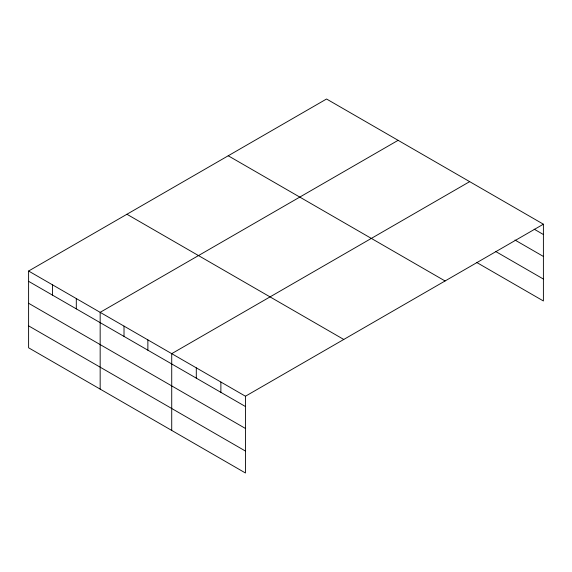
<?xml version="1.0" encoding="UTF-8"?>
<svg xmlns="http://www.w3.org/2000/svg" width="572" height="572" viewBox="0 0 572 572"><rect width="100%" height="100%" fill="white"/><g stroke="black" fill="none" stroke-linecap="round" stroke-linejoin="round"><path stroke-width="0.86" d="M476.583 262.398L543.4 300.972L543.4 224.203L326.548 99.006L28.6 271.028L28.6 347.797L245.452 472.994L245.452 396.224L543.4 224.203M398.112 140.326L100.164 312.341L100.164 389.11M469.669 181.639L171.722 353.66L171.722 430.423M534.184 229.186L543.4 234.513M514.986 240.04L543.4 256.442M495.781 251.551L543.4 279.043M228.228 155.777L445.08 280.974M126.92 214.257L343.772 339.461M28.6 271.028L245.452 396.224M28.6 281.331L245.452 406.528M28.6 303.267L245.452 428.464M28.6 325.861L245.452 451.058M220.878 382.039L220.878 392.342M196.296 367.846L196.296 378.149M147.869 339.882L147.869 350.193M124.017 326.111L124.017 336.415M76.305 298.57L76.305 308.873M52.452 284.799L52.452 295.102"/></g></svg>
